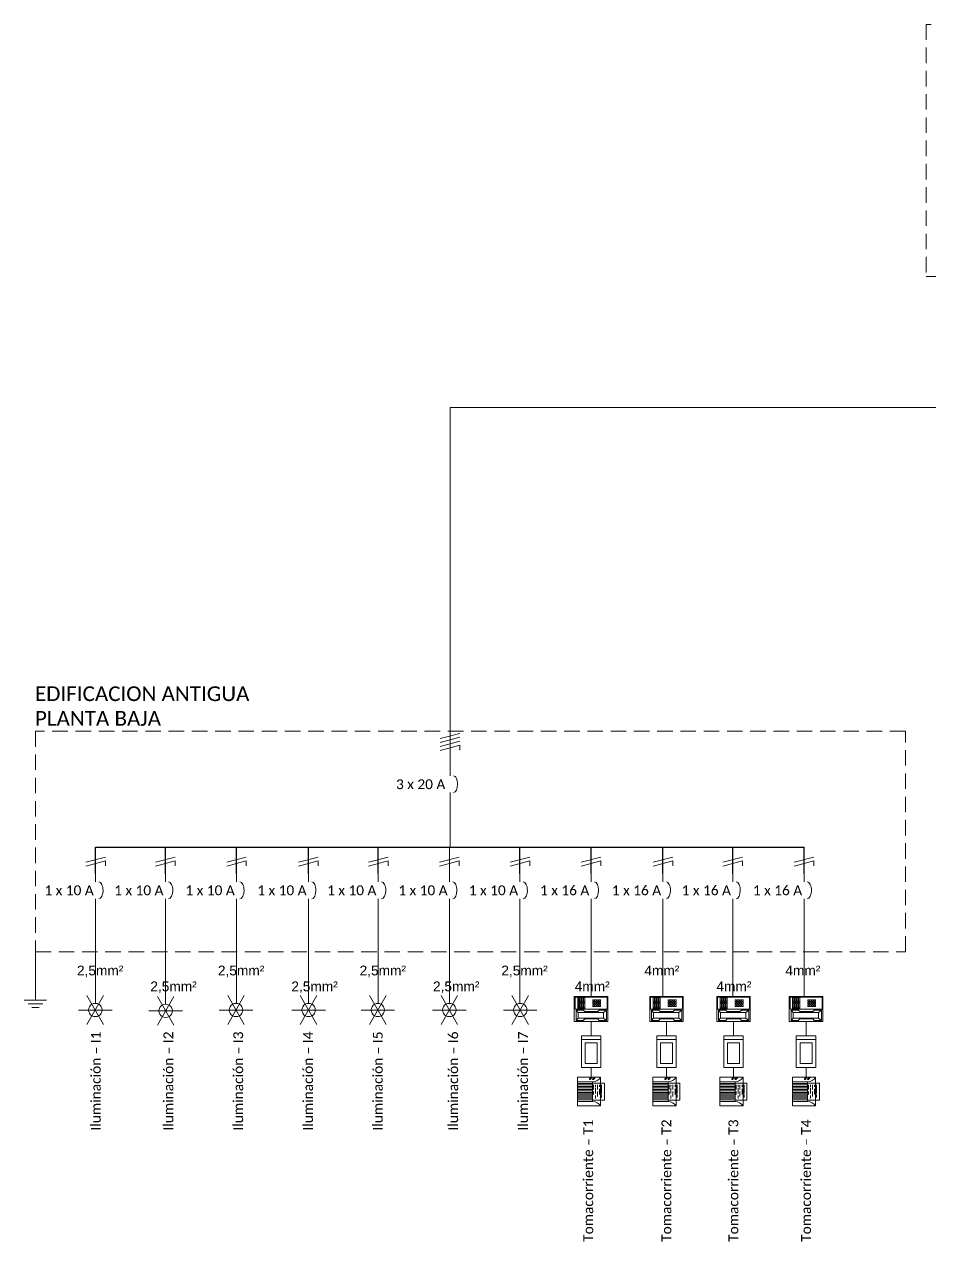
# Model space of a CAD drawing. Header units: inches. Extents: x 53 to 841, y 55 to 416.
# Drawn here: x 52.9 to 198.8, y 165.4 to 361.6 of the extents above; entities that cross this region are included whole.
import ezdxf

# ---------------------------------------------------------------- set-up
doc = ezdxf.new("R2010")
doc.units = ezdxf.units.IN
doc.header["$MEASUREMENT"] = 0
doc.linetypes.add('DASHED', pattern=[0.75, 0.5, -0.25])
for name, color, linetype in [('CONECTOR', 7, 'Continuous'), ('CONEX__ELÉCTRICAS_COMUNICACIÓN', 7, 'Continuous'), ('ELECTRICIDAD', 7, 'Continuous'), ('EQUIPO', 7, 'Continuous')]:
    doc.layers.add(name, color=color, linetype=linetype)
doc.styles.get("Standard").update_dxf_attribs({"font": 'arial.ttf'})

msp = doc.modelspace()

# ---------------------------------------------------------------- linework, layer by layer
at = {"lineweight": 13}
for p, q in [((119.94, 246.49), (123.1, 247.34)), ((119.94, 245.86), (123.1, 246.7)), ((119.94, 245.22), (123.1, 246.07)), ((119.94, 244.59), (123.1, 245.43)), ((123.1, 245.43), (123.1, 244.63)), ((62.79, 226.56), (65.95, 227.4)), ((62.79, 225.92), (65.95, 226.77)), ((65.95, 226.77), (65.95, 225.96)), ((74.04, 226.56), (77.2, 227.4)), ((74.04, 225.92), (77.2, 226.77)), ((77.2, 226.77), (77.2, 225.96)), ((85.51, 226.56), (88.67, 227.4)), ((85.51, 225.92), (88.67, 226.77)), ((88.67, 226.77), (88.67, 225.96)), ((97.1, 226.56), (100.26, 227.4)), ((97.1, 225.92), (100.26, 226.77)), ((100.26, 226.77), (100.26, 225.96)), ((108.35, 226.56), (111.51, 227.4)), ((108.35, 225.92), (111.51, 226.77)), ((111.51, 226.77), (111.51, 225.96)), ((119.83, 226.56), (122.98, 227.4)), ((119.83, 225.92), (122.98, 226.77)), ((122.98, 226.77), (122.98, 225.96)), ((131.19, 226.56), (134.35, 227.4)), ((131.19, 225.92), (134.35, 226.77)), ((134.35, 226.77), (134.35, 225.96)), ((142.66, 226.56), (145.82, 227.4)), ((142.66, 225.92), (145.82, 226.77)), ((145.82, 226.77), (145.82, 225.96)), ((154.25, 226.56), (157.41, 227.4)), ((154.25, 225.92), (157.41, 226.77)), ((157.41, 226.77), (157.41, 225.96)), ((165.5, 226.56), (168.66, 227.4)), ((165.5, 225.92), (168.66, 226.77)), ((168.66, 226.77), (168.66, 225.96)), ((176.98, 226.56), (180.13, 227.4)), ((176.98, 225.92), (180.13, 226.77)), ((180.13, 226.77), (180.13, 225.96))]:
    msp.add_line(p, q, dxfattribs=at)
at = {"lineweight": 30}
msp.add_line((64.37, 229.01), (178.56, 229.01), dxfattribs=at)
for p, q in [((64.37, 224.73), (64.37, 229.01)), ((75.62, 224.73), (75.62, 229.01)), ((87.09, 224.73), (87.09, 229.01)), ((98.68, 224.73), (98.68, 229.01)), ((109.93, 224.73), (109.93, 229.01)), ((132.77, 224.73), (132.77, 229.01)), ((144.24, 224.73), (144.24, 229.01)), ((155.83, 224.73), (155.83, 229.01)), ((167.08, 224.73), (167.08, 229.01)), ((178.56, 224.73), (178.56, 229.01))]:
    msp.add_line(p, q)
at = {"color": 165, "linetype": 'DASHED', "lineweight": 13, "ltscale": 5}
for points in [[(198.24, 320.99), (349.07, 320.99), (349.07, 361.63), (198.24, 361.63)], [(54.69, 212.13), (194.9, 212.13), (194.9, 247.68), (54.69, 247.68)]]:
    msp.add_lwpolyline(points, close=True, dxfattribs=at)
at = {"layer": 'CONECTOR', "linetype": 'Continuous', "lineweight": 13}
for p, q in [((64.37, 203.81), (64.37, 219.33)), ((75.62, 203.68), (75.62, 219.33)), ((87.09, 203.81), (87.09, 219.33)), ((98.68, 203.81), (98.68, 219.33)), ((109.93, 203.81), (109.93, 219.33)), ((121.41, 203.81), (121.41, 219.33)), ((132.77, 203.81), (132.77, 219.33)), ((144.24, 219.33), (144.24, 204.93)), ((155.83, 219.33), (155.83, 204.93)), ((167.08, 219.33), (167.08, 204.93)), ((178.56, 219.33), (178.56, 204.93)), ((144.24, 200.88), (144.24, 198.58)), ((156.39, 200.88), (156.39, 198.58)), ((167.19, 200.88), (167.19, 198.58)), ((178.89, 200.88), (178.89, 198.58)), ((144.24, 193.45), (144.24, 191.89)), ((156.39, 193.45), (156.39, 191.89)), ((167.19, 193.45), (167.19, 191.89)), ((178.89, 193.45), (178.89, 191.89))]:
    msp.add_line(p, q, dxfattribs=at)
at = {"layer": 'CONECTOR', "color": 140, "linetype": 'Continuous', "lineweight": 13}
msp.add_lwpolyline([(213.89, 328.23), (213.89, 299.87), (121.52, 299.87), (121.52, 241.83)], dxfattribs=at)
at = {"layer": 'CONECTOR', "linetype": 'Continuous', "lineweight": 13}
msp.add_lwpolyline([(121.41, 224.73), (121.41, 229.01), (121.52, 229.01), (121.52, 236.43)], dxfattribs=at)
at = {"layer": 'CONEX__ELÉCTRICAS_COMUNICACIÓN', "color": 7, "linetype": 'Continuous', "lineweight": 13}
for p, q in [((141.82, 202.71), (142.17, 202.36)), ((146.25, 202.36), (146.72, 202.71)), ((153.97, 202.71), (154.32, 202.36)), ((158.4, 202.36), (158.87, 202.71)), ((164.77, 202.71), (165.12, 202.36)), ((169.2, 202.36), (169.67, 202.71)), ((176.47, 202.71), (176.82, 202.36)), ((180.9, 202.36), (181.37, 202.71)), ((141.82, 201.07), (142.17, 201.42)), ((146.72, 201.07), (146.25, 201.42)), ((153.97, 201.07), (154.32, 201.42)), ((158.87, 201.07), (158.4, 201.42)), ((164.77, 201.07), (165.12, 201.42)), ((169.67, 201.07), (169.2, 201.42)), ((176.47, 201.07), (176.82, 201.42)), ((181.37, 201.07), (180.9, 201.42))]:
    msp.add_line(p, q, dxfattribs=at)
for points in [[(146.94, 200.88), (146.94, 204.93), (141.54, 204.93), (141.54, 200.88)], [(146.83, 202.9), (146.83, 204.8), (141.66, 204.8), (141.66, 202.9)], [(142.29, 204.15), (142.29, 204.74), (142.08, 204.74), (142.08, 204.15)], [(142.29, 203.91), (142.29, 204.15), (142.08, 204.15), (142.08, 203.91)], [(142.6, 204.15), (142.6, 204.74), (142.39, 204.74), (142.39, 204.15)], [(142.6, 203.91), (142.6, 204.15), (142.39, 204.15), (142.39, 203.91)], [(142.92, 204.15), (142.92, 204.74), (142.71, 204.74), (142.71, 204.15)], [(142.92, 203.91), (142.92, 204.15), (142.71, 204.15), (142.71, 203.91)], [(143.23, 204.15), (143.23, 204.74), (143.02, 204.74), (143.02, 204.15)], [(143.23, 203.91), (143.23, 204.15), (143.02, 204.15), (143.02, 203.91)], [(144.74, 204.11), (144.74, 204.37), (144.51, 204.37), (144.51, 204.11)], [(145.09, 204.11), (145.09, 204.37), (144.85, 204.37), (144.85, 204.11)], [(145.43, 204.11), (145.43, 204.37), (145.2, 204.37), (145.2, 204.11)], [(145.78, 204.11), (145.78, 204.37), (145.55, 204.37), (145.55, 204.11)], [(159.09, 200.88), (159.09, 204.93), (153.69, 204.93), (153.69, 200.88)], [(158.98, 202.9), (158.98, 204.8), (153.81, 204.8), (153.81, 202.9)], [(154.44, 204.15), (154.44, 204.74), (154.23, 204.74), (154.23, 204.15)], [(154.44, 203.91), (154.44, 204.15), (154.23, 204.15), (154.23, 203.91)], [(154.75, 204.15), (154.75, 204.74), (154.54, 204.74), (154.54, 204.15)], [(154.75, 203.91), (154.75, 204.15), (154.54, 204.15), (154.54, 203.91)], [(155.07, 204.15), (155.07, 204.74), (154.86, 204.74), (154.86, 204.15)], [(155.07, 203.91), (155.07, 204.15), (154.86, 204.15), (154.86, 203.91)], [(155.38, 204.15), (155.38, 204.74), (155.17, 204.74), (155.17, 204.15)], [(155.38, 203.91), (155.38, 204.15), (155.17, 204.15), (155.17, 203.91)], [(156.89, 204.11), (156.89, 204.37), (156.66, 204.37), (156.66, 204.11)], [(157.24, 204.11), (157.24, 204.37), (157, 204.37), (157, 204.11)], [(157.58, 204.11), (157.58, 204.37), (157.35, 204.37), (157.35, 204.11)], [(157.93, 204.11), (157.93, 204.37), (157.7, 204.37), (157.7, 204.11)], [(169.89, 200.88), (169.89, 204.93), (164.49, 204.93), (164.49, 200.88)], [(169.78, 202.9), (169.78, 204.8), (164.61, 204.8), (164.61, 202.9)], [(165.24, 204.15), (165.24, 204.74), (165.03, 204.74), (165.03, 204.15)], [(165.24, 203.91), (165.24, 204.15), (165.03, 204.15), (165.03, 203.91)], [(165.55, 204.15), (165.55, 204.74), (165.34, 204.74), (165.34, 204.15)], [(165.55, 203.91), (165.55, 204.15), (165.34, 204.15), (165.34, 203.91)], [(165.87, 204.15), (165.87, 204.74), (165.66, 204.74), (165.66, 204.15)], [(165.87, 203.91), (165.87, 204.15), (165.66, 204.15), (165.66, 203.91)], [(166.18, 204.15), (166.18, 204.74), (165.97, 204.74), (165.97, 204.15)], [(166.18, 203.91), (166.18, 204.15), (165.97, 204.15), (165.97, 203.91)], [(167.69, 204.11), (167.69, 204.37), (167.46, 204.37), (167.46, 204.11)], [(168.04, 204.11), (168.04, 204.37), (167.8, 204.37), (167.8, 204.11)], [(168.38, 204.11), (168.38, 204.37), (168.15, 204.37), (168.15, 204.11)], [(168.73, 204.11), (168.73, 204.37), (168.5, 204.37), (168.5, 204.11)], [(181.59, 200.88), (181.59, 204.93), (176.19, 204.93), (176.19, 200.88)], [(181.48, 202.9), (181.48, 204.8), (176.31, 204.8), (176.31, 202.9)], [(176.94, 204.15), (176.94, 204.74), (176.73, 204.74), (176.73, 204.15)], [(176.94, 203.91), (176.94, 204.15), (176.73, 204.15), (176.73, 203.91)], [(177.25, 204.15), (177.25, 204.74), (177.04, 204.74), (177.04, 204.15)], [(177.25, 203.91), (177.25, 204.15), (177.04, 204.15), (177.04, 203.91)], [(177.57, 204.15), (177.57, 204.74), (177.36, 204.74), (177.36, 204.15)], [(177.57, 203.91), (177.57, 204.15), (177.36, 204.15), (177.36, 203.91)], [(177.88, 204.15), (177.88, 204.74), (177.67, 204.74), (177.67, 204.15)], [(177.88, 203.91), (177.88, 204.15), (177.67, 204.15), (177.67, 203.91)], [(179.39, 204.11), (179.39, 204.37), (179.16, 204.37), (179.16, 204.11)], [(179.74, 204.11), (179.74, 204.37), (179.5, 204.37), (179.5, 204.11)], [(180.08, 204.11), (180.08, 204.37), (179.85, 204.37), (179.85, 204.11)], [(180.43, 204.11), (180.43, 204.37), (180.2, 204.37), (180.2, 204.11)], [(145.55, 202.71), (145.32, 202.48), (143.22, 202.48), (142.99, 202.71), (141.82, 202.71), (141.82, 201.07), (142.99, 201.07), (143.22, 201.3), (145.32, 201.3), (145.55, 201.07), (146.72, 201.07), (146.72, 202.71)], [(142.29, 203.2), (142.29, 203.79), (142.08, 203.79), (142.08, 203.2)], [(142.29, 202.97), (142.29, 203.2), (142.08, 203.2), (142.08, 202.97)], [(146.25, 201.42), (146.25, 202.36), (142.17, 202.36), (142.17, 201.42)], [(142.6, 203.2), (142.6, 203.79), (142.39, 203.79), (142.39, 203.2)], [(142.6, 202.97), (142.6, 203.2), (142.39, 203.2), (142.39, 202.97)], [(142.92, 203.2), (142.92, 203.79), (142.71, 203.79), (142.71, 203.2)], [(142.92, 202.97), (142.92, 203.2), (142.71, 203.2), (142.71, 202.97)], [(143.23, 203.2), (143.23, 203.79), (143.02, 203.79), (143.02, 203.2)], [(143.23, 202.97), (143.23, 203.2), (143.02, 203.2), (143.02, 202.97)], [(144.74, 203.72), (144.74, 203.98), (144.51, 203.98), (144.51, 203.72)], [(144.74, 203.33), (144.74, 203.59), (144.51, 203.59), (144.51, 203.33)], [(145.09, 203.72), (145.09, 203.98), (144.85, 203.98), (144.85, 203.72)], [(145.09, 203.33), (145.09, 203.59), (144.85, 203.59), (144.85, 203.33)], [(145.43, 203.72), (145.43, 203.98), (145.2, 203.98), (145.2, 203.72)], [(145.43, 203.33), (145.43, 203.59), (145.2, 203.59), (145.2, 203.33)], [(145.78, 203.72), (145.78, 203.98), (145.55, 203.98), (145.55, 203.72)], [(145.78, 203.33), (145.78, 203.59), (145.55, 203.59), (145.55, 203.33)], [(157.7, 202.71), (157.47, 202.48), (155.37, 202.48), (155.14, 202.71), (153.97, 202.71), (153.97, 201.07), (155.14, 201.07), (155.37, 201.3), (157.47, 201.3), (157.7, 201.07), (158.87, 201.07), (158.87, 202.71)], [(154.44, 203.2), (154.44, 203.79), (154.23, 203.79), (154.23, 203.2)], [(154.44, 202.97), (154.44, 203.2), (154.23, 203.2), (154.23, 202.97)], [(158.4, 201.42), (158.4, 202.36), (154.32, 202.36), (154.32, 201.42)], [(154.75, 203.2), (154.75, 203.79), (154.54, 203.79), (154.54, 203.2)], [(154.75, 202.97), (154.75, 203.2), (154.54, 203.2), (154.54, 202.97)], [(155.07, 203.2), (155.07, 203.79), (154.86, 203.79), (154.86, 203.2)], [(155.07, 202.97), (155.07, 203.2), (154.86, 203.2), (154.86, 202.97)], [(155.38, 203.2), (155.38, 203.79), (155.17, 203.79), (155.17, 203.2)], [(155.38, 202.97), (155.38, 203.2), (155.17, 203.2), (155.17, 202.97)], [(156.89, 203.72), (156.89, 203.98), (156.66, 203.98), (156.66, 203.72)], [(156.89, 203.33), (156.89, 203.59), (156.66, 203.59), (156.66, 203.33)], [(157.24, 203.72), (157.24, 203.98), (157, 203.98), (157, 203.72)], [(157.24, 203.33), (157.24, 203.59), (157, 203.59), (157, 203.33)], [(157.58, 203.72), (157.58, 203.98), (157.35, 203.98), (157.35, 203.72)], [(157.58, 203.33), (157.58, 203.59), (157.35, 203.59), (157.35, 203.33)], [(157.93, 203.72), (157.93, 203.98), (157.7, 203.98), (157.7, 203.72)], [(157.93, 203.33), (157.93, 203.59), (157.7, 203.59), (157.7, 203.33)], [(168.5, 202.71), (168.27, 202.48), (166.17, 202.48), (165.94, 202.71), (164.77, 202.71), (164.77, 201.07), (165.94, 201.07), (166.17, 201.3), (168.27, 201.3), (168.5, 201.07), (169.67, 201.07), (169.67, 202.71)], [(165.24, 203.2), (165.24, 203.79), (165.03, 203.79), (165.03, 203.2)], [(165.24, 202.97), (165.24, 203.2), (165.03, 203.2), (165.03, 202.97)], [(169.2, 201.42), (169.2, 202.36), (165.12, 202.36), (165.12, 201.42)], [(165.55, 203.2), (165.55, 203.79), (165.34, 203.79), (165.34, 203.2)], [(165.55, 202.97), (165.55, 203.2), (165.34, 203.2), (165.34, 202.97)], [(165.87, 203.2), (165.87, 203.79), (165.66, 203.79), (165.66, 203.2)], [(165.87, 202.97), (165.87, 203.2), (165.66, 203.2), (165.66, 202.97)], [(166.18, 203.2), (166.18, 203.79), (165.97, 203.79), (165.97, 203.2)], [(166.18, 202.97), (166.18, 203.2), (165.97, 203.2), (165.97, 202.97)], [(167.69, 203.72), (167.69, 203.98), (167.46, 203.98), (167.46, 203.72)], [(167.69, 203.33), (167.69, 203.59), (167.46, 203.59), (167.46, 203.33)], [(168.04, 203.72), (168.04, 203.98), (167.8, 203.98), (167.8, 203.72)], [(168.04, 203.33), (168.04, 203.59), (167.8, 203.59), (167.8, 203.33)], [(168.38, 203.72), (168.38, 203.98), (168.15, 203.98), (168.15, 203.72)], [(168.38, 203.33), (168.38, 203.59), (168.15, 203.59), (168.15, 203.33)], [(168.73, 203.72), (168.73, 203.98), (168.5, 203.98), (168.5, 203.72)], [(168.73, 203.33), (168.73, 203.59), (168.5, 203.59), (168.5, 203.33)], [(180.2, 202.71), (179.97, 202.48), (177.87, 202.48), (177.64, 202.71), (176.47, 202.71), (176.47, 201.07), (177.64, 201.07), (177.87, 201.3), (179.97, 201.3), (180.2, 201.07), (181.37, 201.07), (181.37, 202.71)], [(176.94, 203.2), (176.94, 203.79), (176.73, 203.79), (176.73, 203.2)], [(176.94, 202.97), (176.94, 203.2), (176.73, 203.2), (176.73, 202.97)], [(180.9, 201.42), (180.9, 202.36), (176.82, 202.36), (176.82, 201.42)], [(177.25, 203.2), (177.25, 203.79), (177.04, 203.79), (177.04, 203.2)], [(177.25, 202.97), (177.25, 203.2), (177.04, 203.2), (177.04, 202.97)], [(177.57, 203.2), (177.57, 203.79), (177.36, 203.79), (177.36, 203.2)], [(177.57, 202.97), (177.57, 203.2), (177.36, 203.2), (177.36, 202.97)], [(177.88, 203.2), (177.88, 203.79), (177.67, 203.79), (177.67, 203.2)], [(177.88, 202.97), (177.88, 203.2), (177.67, 203.2), (177.67, 202.97)], [(179.39, 203.72), (179.39, 203.98), (179.16, 203.98), (179.16, 203.72)], [(179.39, 203.33), (179.39, 203.59), (179.16, 203.59), (179.16, 203.33)], [(179.74, 203.72), (179.74, 203.98), (179.5, 203.98), (179.5, 203.72)], [(179.74, 203.33), (179.74, 203.59), (179.5, 203.59), (179.5, 203.33)], [(180.08, 203.72), (180.08, 203.98), (179.85, 203.98), (179.85, 203.72)], [(180.08, 203.33), (180.08, 203.59), (179.85, 203.59), (179.85, 203.33)], [(180.43, 203.72), (180.43, 203.98), (180.2, 203.98), (180.2, 203.72)], [(180.43, 203.33), (180.43, 203.59), (180.2, 203.59), (180.2, 203.33)]]:
    msp.add_lwpolyline(points, close=True, dxfattribs=at)
at = {"layer": 'ELECTRICIDAD', "linetype": 'Continuous', "lineweight": 13}
for p, q in [((121.52, 241.83), (121.52, 240.48)), ((121.52, 237.78), (121.52, 236.43)), ((64.37, 224.73), (64.37, 223.38)), ((75.62, 224.73), (75.62, 223.38)), ((87.09, 224.73), (87.09, 223.38)), ((98.68, 224.73), (98.68, 223.38)), ((109.93, 224.73), (109.93, 223.38)), ((121.41, 224.73), (121.41, 223.38)), ((132.77, 224.73), (132.77, 223.38)), ((144.24, 224.73), (144.24, 223.38)), ((155.83, 224.73), (155.83, 223.38)), ((167.08, 224.73), (167.08, 223.38)), ((178.56, 224.73), (178.56, 223.38)), ((64.37, 220.68), (64.37, 219.33)), ((75.62, 220.68), (75.62, 219.33)), ((87.09, 220.68), (87.09, 219.33)), ((98.68, 220.68), (98.68, 219.33)), ((109.93, 220.68), (109.93, 219.33)), ((121.41, 220.68), (121.41, 219.33)), ((132.77, 220.68), (132.77, 219.33)), ((144.24, 220.68), (144.24, 219.33)), ((155.83, 220.68), (155.83, 219.33)), ((167.08, 220.68), (167.08, 219.33)), ((178.56, 220.68), (178.56, 219.33)), ((65.67, 200.42), (62.99, 205.06)), ((62.99, 200.42), (65.67, 205.06)), ((77.01, 200.29), (74.33, 204.93)), ((74.33, 200.29), (77.01, 204.93)), ((88.35, 200.42), (85.67, 205.06)), ((85.67, 200.42), (88.35, 205.06)), ((100.05, 200.42), (97.37, 205.06)), ((97.37, 200.42), (100.05, 205.06)), ((111.21, 200.42), (108.53, 205.06)), ((108.53, 200.42), (111.21, 205.06)), ((122.73, 200.42), (120.05, 205.06)), ((120.05, 200.42), (122.73, 205.06)), ((134.16, 200.42), (131.48, 205.06)), ((131.48, 200.42), (134.16, 205.06))]:
    msp.add_line(p, q, dxfattribs=at)
at = {"layer": 'ELECTRICIDAD', "color": 118, "linetype": 'Continuous', "lineweight": 13}
for p, q in [((54.69, 212.13), (54.69, 204.33)), ((52.89, 204.33), (56.49, 204.33)), ((53.49, 203.73), (55.89, 203.73)), ((54.09, 203.13), (55.29, 203.13))]:
    msp.add_line(p, q, dxfattribs=at)
at = {"layer": 'ELECTRICIDAD', "linetype": 'Continuous', "lineweight": 13}
for points in [[(67.03, 202.74), (64.33, 202.74), (61.63, 202.74)], [(78.37, 202.61), (75.67, 202.61), (72.97, 202.61)], [(89.71, 202.74), (87.01, 202.74), (84.31, 202.74)], [(101.41, 202.74), (98.71, 202.74), (96.01, 202.74)], [(112.57, 202.74), (109.87, 202.74), (107.17, 202.74)], [(124.09, 202.74), (121.39, 202.74), (118.69, 202.74)], [(135.52, 202.74), (132.82, 202.74), (130.12, 202.74)]]:
    msp.add_lwpolyline(points, dxfattribs=at)
for centre, major_axis, ratio, start_param, end_param in [((122.05, 239.13), (0, -1.35), 0.5, 1.570796, 3.141593), ((122.05, 239.13), (0, -1.35), 0.5, 0, 1.570796), ((64.9, 222.03), (0, -1.35), 0.5, 1.570796, 3.141593), ((64.9, 222.03), (0, -1.35), 0.5, 0, 1.570796), ((76.15, 222.03), (0, -1.35), 0.5, 1.570796, 3.141593), ((76.15, 222.03), (0, -1.35), 0.5, 0, 1.570796), ((87.63, 222.03), (0, -1.35), 0.5, 1.570796, 3.141593), ((87.63, 222.03), (0, -1.35), 0.5, 0, 1.570796), ((99.22, 222.03), (0, -1.35), 0.5, 1.570796, 3.141593), ((99.22, 222.03), (0, -1.35), 0.5, 0, 1.570796), ((110.47, 222.03), (0, -1.35), 0.5, 1.570796, 3.141593), ((110.47, 222.03), (0, -1.35), 0.5, 0, 1.570796), ((121.94, 222.03), (0, -1.35), 0.5, 1.570796, 3.141593), ((121.94, 222.03), (0, -1.35), 0.5, 0, 1.570796), ((133.3, 222.03), (0, -1.35), 0.5, 1.570796, 3.141593), ((133.3, 222.03), (0, -1.35), 0.5, 0, 1.570796), ((144.78, 222.03), (0, -1.35), 0.5, 1.570796, 3.141593), ((144.78, 222.03), (0, -1.35), 0.5, 0, 1.570796), ((156.37, 222.03), (0, -1.35), 0.5, 1.570796, 3.141593), ((156.37, 222.03), (0, -1.35), 0.5, 0, 1.570796), ((167.62, 222.03), (0, -1.35), 0.5, 1.570796, 3.141593), ((167.62, 222.03), (0, -1.35), 0.5, 0, 1.570796), ((179.09, 222.03), (0, -1.35), 0.5, 1.570796, 3.141593), ((179.09, 222.03), (0, -1.35), 0.5, 0, 1.570796), ((64.33, 202.74), (1.08, 0), 0.989743, 0, 3.141593), ((64.33, 202.74), (1.08, 0), 0.989743, -3.141593, 0), ((75.67, 202.61), (1.08, 0), 0.989743, 0, 3.141593), ((75.67, 202.61), (1.08, 0), 0.989743, -3.141593, 0), ((87.01, 202.74), (1.08, 0), 0.989743, 0, 3.141593), ((87.01, 202.74), (1.08, 0), 0.989743, -3.141593, 0), ((98.71, 202.74), (1.08, 0), 0.989743, 0, 3.141593), ((98.71, 202.74), (1.08, 0), 0.989743, -3.141593, 0), ((109.87, 202.74), (1.08, 0), 0.989743, 0, 3.141593), ((109.87, 202.74), (1.08, 0), 0.989743, -3.141593, 0), ((121.39, 202.74), (1.08, 0), 0.989743, 0, 3.141593), ((121.39, 202.74), (1.08, 0), 0.989743, -3.141593, 0), ((132.82, 202.74), (1.08, 0), 0.989743, 0, 3.141593), ((132.82, 202.74), (1.08, 0), 0.989743, -3.141593, 0)]:
    msp.add_ellipse(centre, major_axis=major_axis, ratio=ratio, start_param=start_param, end_param=end_param, dxfattribs=at)
at = {"layer": 'EQUIPO', "color": 7, "linetype": 'Continuous', "lineweight": 13}
for p, q in [((142.67, 198.01), (145.82, 198.01)), ((154.82, 198.01), (157.97, 198.01)), ((165.62, 198.01), (168.77, 198.01)), ((177.32, 198.01), (180.47, 198.01)), ((142.06, 191.17), (144.49, 191.17)), ((142.06, 190.89), (144.49, 190.89)), ((142.06, 190.66), (144.49, 190.66)), ((142.06, 190.42), (144.49, 190.42)), ((144.21, 191.89), (143.98, 191.66)), ((144.44, 191.89), (144.1, 191.55)), ((144.49, 187.99), (144.49, 191.17)), ((144.74, 191.89), (144.51, 191.66)), ((144.97, 191.89), (144.62, 191.55)), ((144.65, 190.7), (144.65, 189.9)), ((144.97, 190.7), (144.97, 190.38)), ((145.29, 190.7), (145.29, 189.9)), ((145.62, 190.7), (145.62, 190.38)), ((145.94, 190.7), (145.94, 189.26)), ((154.21, 191.17), (156.64, 191.17)), ((154.21, 190.89), (156.64, 190.89)), ((154.21, 190.66), (156.64, 190.66)), ((154.21, 190.42), (156.64, 190.42)), ((156.36, 191.89), (156.13, 191.66)), ((156.59, 191.89), (156.25, 191.55)), ((156.64, 187.99), (156.64, 191.17)), ((156.89, 191.89), (156.66, 191.66)), ((157.12, 191.89), (156.77, 191.55)), ((156.8, 190.7), (156.8, 189.9)), ((157.12, 190.7), (157.12, 190.38)), ((157.44, 190.7), (157.44, 189.9)), ((157.77, 190.7), (157.77, 190.38)), ((158.09, 190.7), (158.09, 189.26)), ((165.01, 191.17), (167.44, 191.17)), ((165.01, 190.89), (167.44, 190.89)), ((165.01, 190.66), (167.44, 190.66)), ((165.01, 190.42), (167.44, 190.42)), ((167.16, 191.89), (166.93, 191.66)), ((167.39, 191.89), (167.05, 191.55)), ((167.44, 187.99), (167.44, 191.17)), ((167.69, 191.89), (167.46, 191.66)), ((167.92, 191.89), (167.57, 191.55)), ((167.6, 190.7), (167.6, 189.9)), ((167.92, 190.7), (167.92, 190.38)), ((168.24, 190.7), (168.24, 189.9)), ((168.57, 190.7), (168.57, 190.38)), ((168.89, 190.7), (168.89, 189.26)), ((176.71, 191.17), (179.14, 191.17)), ((176.71, 190.89), (179.14, 190.89)), ((176.71, 190.66), (179.14, 190.66)), ((176.71, 190.42), (179.14, 190.42)), ((178.86, 191.89), (178.63, 191.66)), ((179.09, 191.89), (178.75, 191.55)), ((179.14, 187.99), (179.14, 191.17)), ((179.39, 191.89), (179.16, 191.66)), ((179.62, 191.89), (179.27, 191.55)), ((179.3, 190.7), (179.3, 189.9)), ((179.62, 190.7), (179.62, 190.38)), ((179.94, 190.7), (179.94, 189.9)), ((180.27, 190.7), (180.27, 190.38)), ((180.59, 190.7), (180.59, 189.26)), ((142.06, 190.18), (144.49, 190.18)), ((142.06, 189.94), (144.49, 189.94)), ((142.06, 189.7), (144.49, 189.7)), ((142.06, 189.46), (144.49, 189.46)), ((142.06, 189.22), (144.49, 189.22)), ((142.06, 188.99), (144.49, 188.99)), ((142.06, 188.75), (144.49, 188.75)), ((142.06, 188.51), (144.49, 188.51)), ((144.65, 189.58), (144.65, 189.11)), ((144.97, 190.22), (144.97, 189.26)), ((144.97, 188.95), (144.97, 188.47)), ((145.29, 189.58), (145.29, 188.79)), ((145.62, 190.06), (145.62, 189.11)), ((145.94, 189.11), (145.94, 188.63)), ((154.21, 190.18), (156.64, 190.18)), ((154.21, 189.94), (156.64, 189.94)), ((154.21, 189.7), (156.64, 189.7)), ((154.21, 189.46), (156.64, 189.46)), ((154.21, 189.22), (156.64, 189.22)), ((154.21, 188.99), (156.64, 188.99)), ((154.21, 188.75), (156.64, 188.75)), ((154.21, 188.51), (156.64, 188.51)), ((156.8, 189.58), (156.8, 189.11)), ((157.12, 190.22), (157.12, 189.26)), ((157.12, 188.95), (157.12, 188.47)), ((157.44, 189.58), (157.44, 188.79)), ((157.77, 190.06), (157.77, 189.11)), ((158.09, 189.11), (158.09, 188.63)), ((165.01, 190.18), (167.44, 190.18)), ((165.01, 189.94), (167.44, 189.94)), ((165.01, 189.7), (167.44, 189.7)), ((165.01, 189.46), (167.44, 189.46)), ((165.01, 189.22), (167.44, 189.22)), ((165.01, 188.99), (167.44, 188.99)), ((165.01, 188.75), (167.44, 188.75)), ((165.01, 188.51), (167.44, 188.51)), ((167.6, 189.58), (167.6, 189.11)), ((167.92, 190.22), (167.92, 189.26)), ((167.92, 188.95), (167.92, 188.47)), ((168.24, 189.58), (168.24, 188.79)), ((168.57, 190.06), (168.57, 189.11)), ((168.89, 189.11), (168.89, 188.63)), ((176.71, 190.18), (179.14, 190.18)), ((176.71, 189.94), (179.14, 189.94)), ((176.71, 189.7), (179.14, 189.7)), ((176.71, 189.46), (179.14, 189.46)), ((176.71, 189.22), (179.14, 189.22)), ((176.71, 188.99), (179.14, 188.99)), ((176.71, 188.75), (179.14, 188.75)), ((176.71, 188.51), (179.14, 188.51)), ((179.3, 189.58), (179.3, 189.11)), ((179.62, 190.22), (179.62, 189.26)), ((179.62, 188.95), (179.62, 188.47)), ((179.94, 189.58), (179.94, 188.79)), ((180.27, 190.06), (180.27, 189.11)), ((180.59, 189.11), (180.59, 188.63)), ((142.06, 188.27), (144.49, 188.27)), ((142.06, 187.99), (144.49, 187.99)), ((154.21, 188.27), (156.64, 188.27)), ((154.21, 187.99), (156.64, 187.99)), ((165.01, 188.27), (167.44, 188.27)), ((165.01, 187.99), (167.44, 187.99)), ((176.71, 188.27), (179.14, 188.27)), ((176.71, 187.99), (179.14, 187.99))]:
    msp.add_line(p, q, dxfattribs=at)
for points in [[(142.67, 193.45), (145.82, 193.45), (145.82, 198.58), (142.67, 198.58)], [(154.82, 193.45), (157.97, 193.45), (157.97, 198.58), (154.82, 198.58)], [(165.62, 193.45), (168.77, 193.45), (168.77, 198.58), (165.62, 198.58)], [(177.32, 193.45), (180.47, 193.45), (180.47, 198.58), (177.32, 198.58)], [(143.29, 194.14), (145.2, 194.14), (145.2, 197.44), (143.29, 197.44)], [(155.44, 194.14), (157.35, 194.14), (157.35, 197.44), (155.44, 197.44)], [(166.24, 194.14), (168.15, 194.14), (168.15, 197.44), (166.24, 197.44)], [(177.94, 194.14), (179.85, 194.14), (179.85, 197.44), (177.94, 197.44)], [(145.78, 187.28), (145.78, 191.89), (142.06, 191.89), (142.06, 187.28)], [(146.42, 190.93), (144.49, 190.93), (144.49, 188.23), (146.42, 188.23)], [(157.93, 187.28), (157.93, 191.89), (154.21, 191.89), (154.21, 187.28)], [(158.57, 190.93), (156.64, 190.93), (156.64, 188.23), (158.57, 188.23)], [(168.73, 187.28), (168.73, 191.89), (165.01, 191.89), (165.01, 187.28)], [(169.37, 190.93), (167.44, 190.93), (167.44, 188.23), (169.37, 188.23)], [(180.43, 187.28), (180.43, 191.89), (176.71, 191.89), (176.71, 187.28)], [(181.07, 190.93), (179.14, 190.93), (179.14, 188.23), (181.07, 188.23)]]:
    msp.add_lwpolyline(points, close=True, dxfattribs=at)
for centre, major_axis, ratio, start_param, end_param in [((144.04, 191.61), (0.0808, 0), 0.984236, 0.785398, 3.926991), ((144.04, 191.61), (0.0808, 0), 0.984236, 3.926991, 7.068583), ((144.57, 191.61), (0.0808, 0), 0.984236, 0.785398, 3.926991), ((132.6, 210.23), (12.75, -18.78), 0.258983, -0.149117, 0.101972), ((144.57, 191.61), (0.0808, 0), 0.984236, 3.926991, 7.068583), ((156.19, 191.61), (0.0808, 0), 0.984236, 0.785398, 3.926991), ((156.19, 191.61), (0.0808, 0), 0.984236, 3.926991, 7.068583), ((156.72, 191.61), (0.0808, 0), 0.984236, 0.785398, 3.926991), ((144.75, 210.23), (12.75, -18.78), 0.258983, -0.149117, 0.101972), ((156.72, 191.61), (0.0808, 0), 0.984236, 3.926991, 7.068583), ((166.99, 191.61), (0.0808, 0), 0.984236, 0.785398, 3.926991), ((166.99, 191.61), (0.0808, 0), 0.984236, 3.926991, 7.068583), ((167.52, 191.61), (0.0808, 0), 0.984236, 0.785398, 3.926991), ((155.55, 210.23), (12.75, -18.78), 0.258983, -0.149117, 0.101972), ((167.52, 191.61), (0.0808, 0), 0.984236, 3.926991, 7.068583), ((178.69, 191.61), (0.0808, 0), 0.984236, 0.785398, 3.926991), ((178.69, 191.61), (0.0808, 0), 0.984236, 3.926991, 7.068583), ((179.22, 191.61), (0.0808, 0), 0.984236, 0.785398, 3.926991), ((167.25, 210.23), (12.75, -18.78), 0.258983, -0.149117, 0.101972), ((179.22, 191.61), (0.0808, 0), 0.984236, 3.926991, 7.068583), ((132.6, 168.93), (12.75, 18.78), 0.258983, -0.101972, 0.149117), ((144.75, 168.93), (12.75, 18.78), 0.258983, -0.101972, 0.149117), ((155.55, 168.93), (12.75, 18.78), 0.258983, -0.101972, 0.149117), ((167.25, 168.93), (12.75, 18.78), 0.258983, -0.101972, 0.149117)]:
    msp.add_ellipse(centre, major_axis=major_axis, ratio=ratio, start_param=start_param, end_param=end_param, dxfattribs=at)

# ---------------------------------------------------------------- texts
at = {"lineweight": 13, "insert": (54.61, 251.73), "char_height": 2.1431, "width": 38.475, "attachment_point": 4}
msp.add_mtext('\\C10;\\fCalibri|b0|i0|;\\H2.38125;EDIFICACION ANTIGUA\\PPLANTA BAJA', dxfattribs=at)
at = {"char_height": 1.58, "attachment_point": 1}
for s, heights, insert in [('2,5mm²', [-1.9], (61.37, 209.9)), ('2,5mm²', [-1.9], (84.09, 209.9)), ('2,5mm²', [-1.9], (106.93, 209.9)), ('2,5mm²', [-1.9], (129.77, 209.9)), ('4mm²', [-1.58], (152.83, 209.9)), ('4mm²', [-1.58], (175.55, 209.9)), ('2,5mm²', [-1.9], (73.2, 207.34)), ('2,5mm²', [-1.9], (95.93, 207.34)), ('2,5mm²', [-1.9], (118.76, 207.34)), ('4mm²', [-1.58], (141.6, 207.34)), ('4mm²', [-1.58], (164.44, 207.34))]:
    msp.add_mtext_dynamic_manual_height_columns(s, width=5.1385, gutter_width=1, heights=heights, dxfattribs=dict(at, insert=insert))
at = {"lineweight": 13, "char_height": 1.4287, "attachment_point": 5, "rotation": 90}
for s, insert, width in [('\\C7;\\fCalibri|b0|i0|;\\H1.5874757766724;Iluminación – I1', (64.42, 191.29), 16.2), ('\\C7;\\fCalibri|b0|i0|;\\H1.5874757766724;Iluminación – I2', (76.12, 191.29), 16.2), ('\\C7;\\fCalibri|b0|i0|;\\H1.5874757766724;Iluminación – I3', (87.37, 191.29), 16.2), ('\\C7;\\fCalibri|b0|i0|;\\H1.5874757766724;Iluminación – I4', (98.62, 191.29), 16.2), ('\\C7;\\fCalibri|b0|i0|;\\H1.5874757766724;Iluminación – I5', (109.87, 191.29), 16.2), ('\\C7;\\fCalibri|b0|i0|;\\H1.5874757766724;Iluminación – I6', (122.02, 191.29), 16.2), ('\\C7;\\fCalibri|b0|i0|;\\H1.5874757766724;Iluminación – I7', (133.27, 191.29), 16.2), ('\\C7;\\fCalibri|b0|i0|;\\H1.5874757766724;Tomacorriente – T1', (143.79, 175.23), 20.7), ('\\C7;\\fCalibri|b0|i0|;\\H1.5874757766724;Tomacorriente – T2', (156.39, 175.23), 20.7), ('\\C7;\\fCalibri|b0|i0|;\\H1.5874757766724;Tomacorriente – T3', (167.19, 175.23), 20.7), ('\\C7;\\fCalibri|b0|i0|;\\H1.5874757766724;Tomacorriente – T4', (178.89, 175.23), 20.7)]:
    msp.add_mtext(s, dxfattribs=dict(at, insert=insert, width=width))
at = {"layer": 'ELECTRICIDAD', "lineweight": 13, "char_height": 1.4287, "attachment_point": 5}
for s, insert, width in [('{\\fCalibri|b0|i0|c0|p34;\\H1.1111x;\\C7;3 x 20 A}', (116.77, 239.13), 8.1483), ('{\\fCalibri|b0|i0|c0|p34;\\H1.1111x;\\C7;1 x 10 A}', (60.1, 222.03), 13.4746), ('{\\fCalibri|b0|i0|c0|p34;\\H1.1111x;\\C7;1 x 10 A}', (71.35, 222.03), 13.4746), ('{\\fCalibri|b0|i0|c0|p34;\\H1.1111x;\\C7;1 x 10 A}', (82.83, 222.03), 13.4746), ('{\\fCalibri|b0|i0|c0|p34;\\H1.1111x;\\C7;1 x 10 A}', (94.41, 222.03), 13.4746), ('{\\fCalibri|b0|i0|c0|p34;\\H1.1111x;\\C7;1 x 10 A}', (105.66, 222.03), 13.4746), ('{\\fCalibri|b0|i0|c0|p34;\\H1.1111x;\\C7;1 x 10 A}', (117.14, 222.03), 13.4746), ('{\\fCalibri|b0|i0|c0|p34;\\H1.1111x;\\C7;1 x 10 A}', (128.5, 222.03), 13.4746), ('{\\fCalibri|b0|i0|c0|p34;\\H1.1111x;\\C7;1 x 16 A}', (139.98, 222.03), 12.6626), ('{\\fCalibri|b0|i0|c0|p34;\\H1.1111x;\\C7;1 x 16 A}', (151.56, 222.03), 12.6626), ('{\\fCalibri|b0|i0|c0|p34;\\H1.1111x;\\C7;1 x 16 A}', (162.81, 222.03), 12.6626), ('{\\fCalibri|b0|i0|c0|p34;\\H1.1111x;\\C7;1 x 16 A}', (174.29, 222.03), 12.6626)]:
    msp.add_mtext(s, dxfattribs=dict(at, insert=insert, width=width))

doc.saveas('drawing.dxf')
